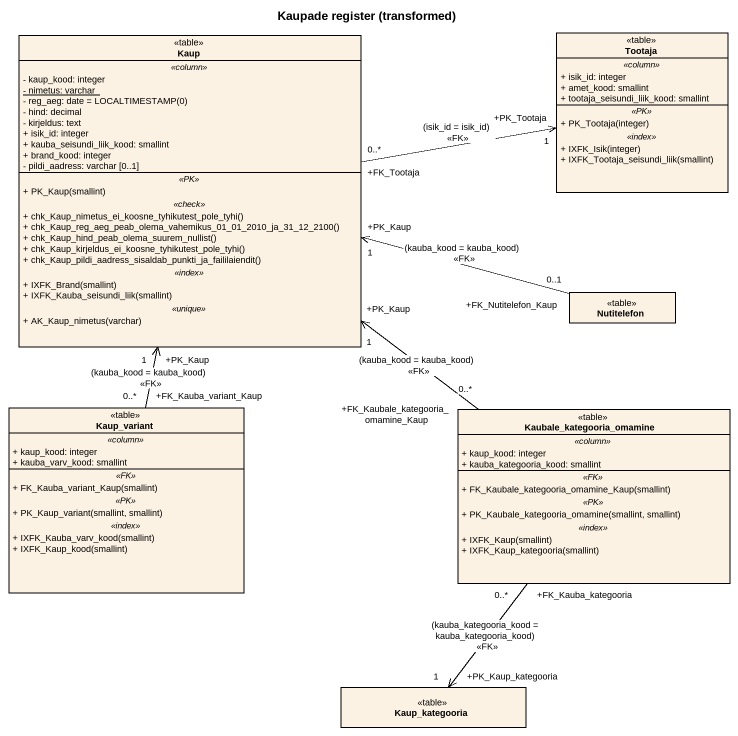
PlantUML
@startuml
title Kaupade register (transformed)
hide circle
hide empty members
skinparam classAttributeIconSize 0
class Tootaja <<table>> {
  .. <<column>> ..
  + isik_id: integer
  + amet_kood: smallint
  + tootaja_seisundi_liik_kood: smallint
  .. <<PK>> ..
  + PK_Tootaja(integer)
  .. <<index>> ..
  + IXFK_Isik(integer)
  + IXFK_Tootaja_seisundi_liik(smallint)
}
class Kaup <<table>> {
  .. <<column>> ..
  - kaup_kood: integer
  {static} - nimetus: varchar
  {field} - reg_aeg: date = LOCALTIMESTAMP(0)
  - hind: decimal
  - kirjeldus: text
  + isik_id: integer
  + kauba_seisundi_liik_kood: smallint
  + brand_kood: integer
  - pildi_aadress: varchar [0..1]
  .. <<PK>> ..
  + PK_Kaup(smallint)
  .. <<check>> ..
  + chk_Kaup_nimetus_ei_koosne_tyhikutest_pole_tyhi()
  + chk_Kaup_reg_aeg_peab_olema_vahemikus_01_01_2010_ja_31_12_2100()
  + chk_Kaup_hind_peab_olema_suurem_nullist()
  + chk_Kaup_kirjeldus_ei_koosne_tyhikutest_pole_tyhi()
  + chk_Kaup_pildi_aadress_sisaldab_punkti_ja_faililaiendit()
  .. <<index>> ..
  + IXFK_Brand(smallint)
  + IXFK_Kauba_seisundi_liik(smallint)
  .. <<unique>> ..
  + AK_Kaup_nimetus(varchar)
}
class Nutitelefon <<table>>
class Kaup_variant <<table>> {
  .. <<column>> ..
  + kaup_kood: integer
  + kauba_varv_kood: smallint
  .. <<FK>> ..
  + FK_Kauba_variant_Kaup(smallint)
  .. <<PK>> ..
  + PK_Kaup_variant(smallint, smallint)
  .. <<index>> ..
  + IXFK_Kauba_varv_kood(smallint)
  + IXFK_Kaup_kood(smallint)
}
class Kaubale_kategooria_omamine <<table>> {
  .. <<column>> ..
  + kaup_kood: integer
  + kauba_kategooria_kood: smallint
  .. <<FK>> ..
  + FK_Kaubale_kategooria_omamine_Kaup(smallint)
  .. <<PK>> ..
  + PK_Kaubale_kategooria_omamine(smallint, smallint)
  .. <<index>> ..
  + IXFK_Kaup(smallint)
  + IXFK_Kaup_kategooria(smallint)
}
class Kaup_kategooria <<table>>
Kaup "+FK_Tootaja\n0..*" -right-> "+PK_Tootaja\n1" Tootaja : (isik_id = isik_id)\n<<FK>>
Nutitelefon "+FK_Nutitelefon_Kaup\n0..1" -left-> "+PK_Kaup\n1" Kaup : (kauba_kood = kauba_kood)\n<<FK>>
Kaup_variant "+FK_Kauba_variant_Kaup\n0..*" -up-> "+PK_Kaup\n1" Kaup : (kauba_kood = kauba_kood)\n<<FK>>
Kaubale_kategooria_omamine "+FK_Kaubale_kategooria_omamine_Kaup\n0..*" -up-> "+PK_Kaup\n1" Kaup : (kauba_kood = kauba_kood)\n<<FK>>
Kaubale_kategooria_omamine "+FK_Kauba_kategooria\n0..*" --> "+PK_Kaup_kategooria\n1" Kaup_kategooria : (kauba_kategooria_kood = kauba_kategooria_kood)\n<<FK>>
@enduml
